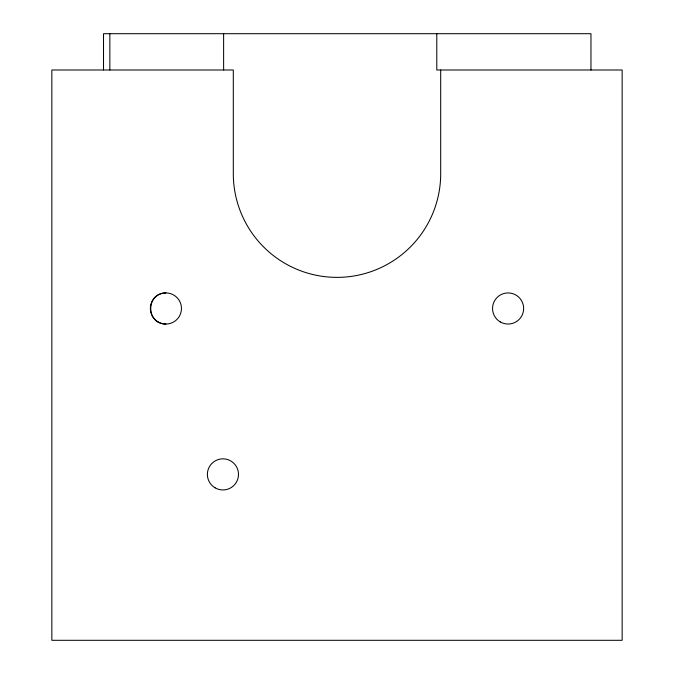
<?xml version="1.0" encoding="UTF-8"?>
<svg xmlns="http://www.w3.org/2000/svg" width="674" height="674" viewBox="0 0 674 674"><rect width="100%" height="100%" fill="white"/><g stroke="black" fill="none" stroke-linecap="round" stroke-linejoin="round"><path stroke-width="1.01" d="M165.905 292.929C145.71 292.727 145.71 324.245 165.905 324.042M590.963 69.995L590.963 33.7L103.518 33.7L103.518 69.995M440.695 69.995L440.695 173.681A103.695 103.695 0 0 1 337 277.376A103.695 103.695 0 0 1 233.305 173.681L233.305 69.995L51.847 69.995L51.847 640.3L622.153 640.3L622.153 69.995L436.786 69.995L436.786 33.7M223.625 33.7L223.625 69.995M109.854 33.7L109.854 69.995M215.158 487.866A15.553 15.553 0 0 0 238.495 474.395A15.553 15.553 0 0 0 215.158 460.923A15.553 15.553 0 0 0 215.158 487.866M500.319 321.953A15.553 15.553 0 0 0 523.647 308.481A15.553 15.553 0 0 0 500.319 295.018A15.553 15.553 0 0 0 500.319 321.953M158.129 321.953A15.553 15.553 0 0 0 181.458 308.481A15.553 15.553 0 0 0 158.129 295.018A15.553 15.553 0 0 0 158.129 321.953"/></g></svg>
